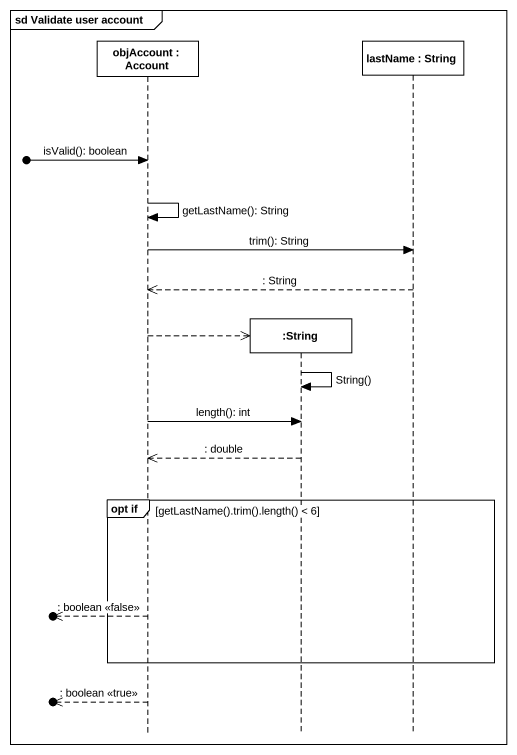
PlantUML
@startuml
mainframe sd Validate user account
hide footbox
participant "objAccount : Account" as objAccount
participant ":String" as String
participant "lastName : String" as lastName

[o-> objAccount : isValid(): boolean
objAccount -> objAccount : getLastName(): String
objAccount -> lastName : trim(): String
lastName -->> objAccount : : String
objAccount -->> String **
String -> String : String()
objAccount -> String : length(): int
String -->> objAccount : : double
group opt if [getLastName().trim().length() < 6]
  [o<<-- objAccount : : boolean <<false>>
end
[o<<-- objAccount : : boolean <<true>>
@enduml
